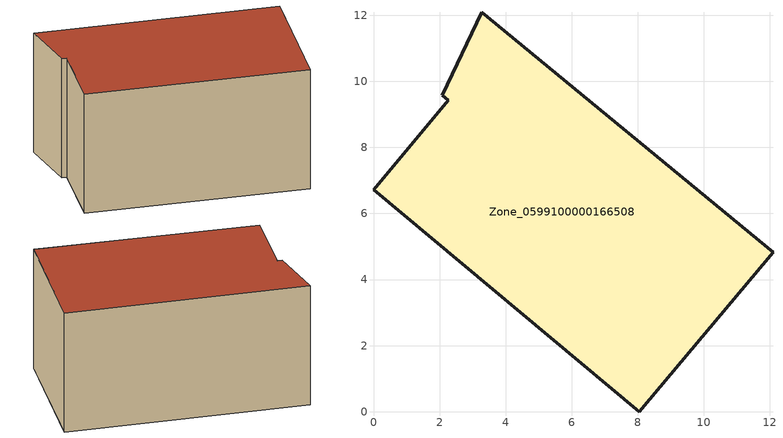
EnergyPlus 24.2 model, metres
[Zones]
Zone_0599100000166508
 floor ground (C_G): 3.28,12.09 12.09,4.83 8.05,0 0,6.71 2.26,9.43 2.07,9.58 z0
 wall outside (C_F): 0,6.71 8.05,0 12.09,4.83 3.28,12.09 2.07,9.58 2.26,9.43 0,6.71 z0:6.08
 roof outside (C_R): 3.28,12.09 2.07,9.58 2.26,9.43 0,6.71 8.05,0 12.09,4.83 z6.08
[BUILDING]
Pand.0599100000166508: North Axis=0; Terrain=City; Loads Convergence Tolerance Value=0.04; Temperature Convergence Tolerance Value=0.4; Solar Distribution=FullExterior; Maximum Number of Warmup Days=25; Minimum Number of Warmup Days=1
[Site:Location]
Rotterdam.The.Hague.AP_ZH_NLD Design_Conditions: Latitude=51.96; Longitude=4.45; Time Zone=1; Elevation=-4.5
[SITE:GROUNDTEMPERATURE:BUILDINGSURFACE]
18, 18, 18, 18, 18, 18, 18, 18, 18, 18, 18, 18
[MATERIAL] Thermal Absorptance=0.9; Solar Absorptance=0.7; Visible Absorptance=0.7
Name | Roughness | Thickness | Conductivity | Density | Specific Heat
G.TI.1946-1964 | MediumSmooth | 0.15 | 1 | 540 | 1210
F.TI.1946-1964 | Rough | 0.3 | 0.857143 | 1920 | 840
R.TI.1946-1964 | MediumRough | 0.2 | 0.277778 | 1500 | 1000
[CONSTRUCTION]
C_G: G.TI.1946-1964
C_F: F.TI.1946-1964
C_R: R.TI.1946-1964
[ZONE]
Zone_0599100000166508: Type=1; Multiplier=1; Ceiling Height=Autocalculate; Volume=Autocalculate; Floor Area=autocalculate; Part of Total Floor Area=Yes
[ZONEINFILTRATION:DESIGNFLOWRATE]
Infil_Zone_0599100000166508: Zone or ZoneList or Space or SpaceList=Zone_0599100000166508; Schedule=AlwaysOn; Design Flow Rate Calculation Method=Flow/Area; Flow Rate per Floor Area=0.003; Constant Term Coefficient=1; Temperature Term Coefficient=0; Velocity Term Coefficient=0; Velocity Squared Term Coefficient=0
[HVACTEMPLATE:ZONE:IDEALLOADSAIRSYSTEM]
Zone_0599100000166508: Maximum Heating Supply Air Temperature=50; Minimum Cooling Supply Air Temperature=13; Maximum Heating Supply Air Humidity Ratio=0.0156; Minimum Cooling Supply Air Humidity Ratio=0.0077; Heating Limit=NoLimit; Cooling Limit=NoLimit; Dehumidification Control Type=ConstantSensibleHeatRatio; Cooling Sensible Heat Ratio=0.7; Dehumidification Setpoint=60; Humidification Control Type=None; Humidification Setpoint=30; Outdoor Air Method=None; Outdoor Air Flow Rate per Person=0.00944; Outdoor Air Flow Rate per Zone Floor Area=0; Outdoor Air Flow Rate per Zone=0; Demand Controlled Ventilation Type=None; Outdoor Air Economizer Type=NoEconomizer; Heat Recovery Type=None; Sensible Heat Recovery Effectiveness=0.7; Latent Heat Recovery Effectiveness=0.65
[ZONECONTROL:THERMOSTAT]
ThermostatControl_Zone_0599100000166508: Zone or ZoneList=Zone_0599100000166508; Control Type Schedule=DualSetpointControlType; Control 1=Thermostat_Zone_0599100000166508; Temperature Difference Between Cutout And Setpoint=0
[THERMOSTATSETPOINT:DUALSETPOINT]
Thermostat_Zone_0599100000166508: Heating Setpoint Temperature Schedule=HeatingSetpoint_Zone_0599100000166508; Cooling Setpoint Temperature Schedule=CoolingSetpoint_Zone_0599100000166508
[SCHEDULE:COMPACT]
HeatingSetpoint_Zone_0599100000166508: Through: 12/31, For: AllDays, Until: 24:00, 21
CoolingSetpoint_Zone_0599100000166508: Through: 12/31, For: AllDays, Until: 24:00, 24
DualSetpointControlType: Through: 12/31, For: AllDays, Until: 24:00, 4
AlwaysOn: Through: 12/31, For: AllDays, Until: 24:00, 1
